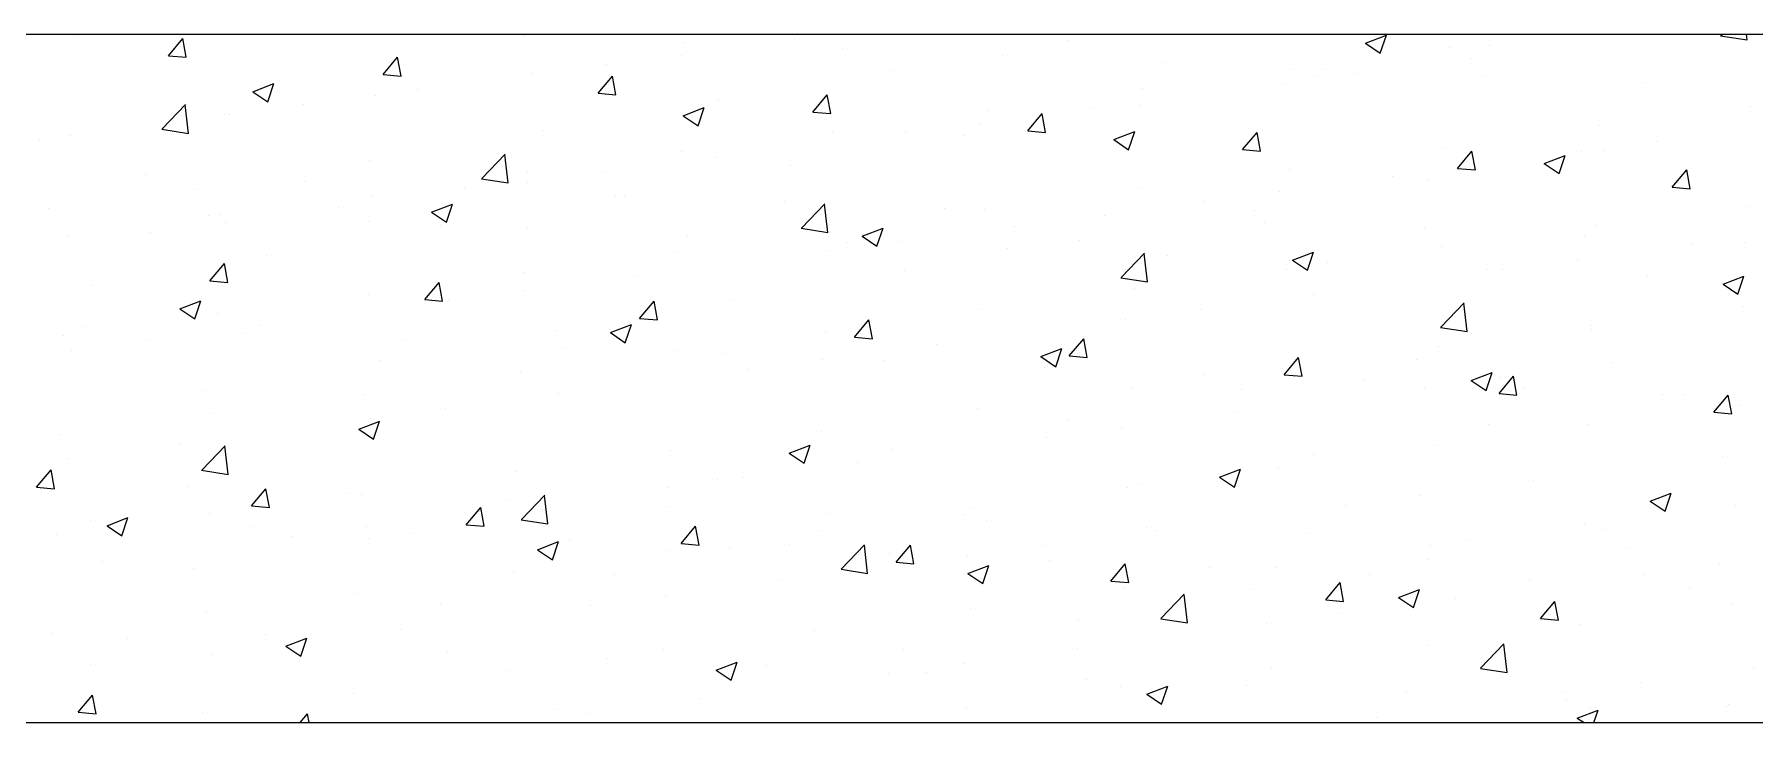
# Model space of a CAD drawing. Header units: millimetres. Extents: x 331487 to 517269, y 198509 to 399936.
# Drawn here: x 443475 to 444049, y 338209 to 338439 of the extents above; entities that cross this region are included whole.
import ezdxf

# ---------------------------------------------------------------- set-up
doc = ezdxf.new("R2010")
doc.units = ezdxf.units.MM
doc.header["$MEASUREMENT"] = 0
doc.layers.add('9th_Column', color=2, linetype='Continuous', lineweight=25)
doc.layers.add('COLUMN', color=6, linetype='Continuous')

msp = doc.modelspace()

# ---------------------------------------------------------------- linework, layer by layer
at = {"layer": '9th_Column'}
for p, q in [((447934.35, 338438.51), (442904.35, 338438.51)), ((443134.35, 338208.51), (447704.35, 338208.51))]:
    msp.add_line(p, q, dxfattribs=at)
at = {"layer": 'COLUMN', "color": 2, "linetype": 'Continuous'}
for p, q in [((443488.52, 338437.91), (443488.52, 338437.91)), ((443638.36, 338438.15), (443638.36, 338438.15)), ((443919.55, 338435.59), (443926.56, 338438.27)), ((443924.52, 338432.23), (443926.55, 338438.27)), ((444038.14, 338438.01), (444047.03, 338436.63)), ((444038.22, 338438.1), (444038.61, 338438.51)), ((444047.03, 338436.64), (444046.81, 338438.51)), ((443519.92, 338431.38), (443524.74, 338437.12)), ((443525.89, 338430.84), (443524.73, 338437.11)), ((443691.74, 338435.89), (443691.74, 338435.89)), ((443692.44, 338432.6), (443692.44, 338432.6)), ((443729.11, 338436.69), (443729.11, 338436.69)), ((443745.13, 338433.64), (443745.13, 338433.64)), ((443820.23, 338436.56), (443820.23, 338436.56)), ((443919.55, 338435.59), (443924.53, 338432.23)), ((443947.46, 338434.16), (443947.46, 338434.16)), ((443960.83, 338434.63), (443960.83, 338434.63)), ((443519.92, 338431.38), (443525.89, 338430.85)), ((443591.64, 338425.1), (443596.46, 338430.85)), ((443597.62, 338424.57), (443596.46, 338430.84)), ((443666.2, 338428.41), (443666.2, 338428.41)), ((443691.24, 338431.7), (443691.24, 338431.7)), ((443761.91, 338426.55), (443761.91, 338426.55)), ((443798.51, 338431.38), (443798.51, 338431.38)), ((443851.89, 338429.13), (443851.89, 338429.13)), ((443895.53, 338426.66), (443895.53, 338426.66)), ((443905.27, 338426.87), (443905.27, 338426.87)), ((443954.93, 338430.44), (443954.93, 338430.44)), ((443548.11, 338419.35), (443555.11, 338422.04)), ((443553.08, 338415.99), (443555.1, 338422.04)), ((443591.64, 338425.1), (443597.62, 338424.58)), ((443641.09, 338425.56), (443641.09, 338425.56)), ((443663.37, 338418.82), (443668.19, 338424.57)), ((443669.34, 338418.29), (443668.19, 338424.56)), ((443892.02, 338422.16), (443892.02, 338422.16)), ((443902.51, 338424.62), (443902.51, 338424.62)), ((443917.06, 338425.45), (443917.06, 338425.45)), ((443958.66, 338424.62), (443958.66, 338424.62)), ((444012.04, 338422.36), (444012.04, 338422.36)), ((443517.86, 338406.9), (443525.65, 338415.02)), ((443526.67, 338405.43), (443525.56, 338414.93)), ((443548.11, 338419.35), (443553.08, 338415.99)), ((443565.18, 338415.11), (443565.18, 338415.11)), ((443589.16, 338418.07), (443589.16, 338418.07)), ((443603.05, 338420.09), (443603.05, 338420.09)), ((443663.37, 338418.82), (443669.35, 338418.3)), ((443703.59, 338416.54), (443703.59, 338416.54)), ((443735.09, 338412.55), (443739.91, 338418.29)), ((443741.07, 338412.02), (443739.91, 338418.29)), ((443845.01, 338420.26), (443845.01, 338420.26)), ((443538.64, 338411.66), (443538.64, 338411.66)), ((443540.14, 338411.81), (443540.14, 338411.81)), ((443691.82, 338411.34), (443698.82, 338414.03)), ((443691.82, 338411.34), (443696.79, 338407.99)), ((443696.79, 338407.98), (443698.82, 338414.03)), ((443735.09, 338412.55), (443741.07, 338412.03)), ((443793.67, 338413.21), (443793.67, 338413.21)), ((443806.82, 338406.27), (443811.64, 338412.02)), ((443812.79, 338405.74), (443811.64, 338412.01)), ((443828.87, 338413.84), (443828.87, 338413.84)), ((443844.19, 338414.61), (443844.19, 338414.61)), ((444048.1, 338414.31), (444048.1, 338414.31)), ((443476.99, 338403.49), (443476.99, 338403.49)), ((443487.3, 338404.62), (443487.3, 338404.62)), ((443517.77, 338406.81), (443526.67, 338405.43)), ((443645.28, 338406.53), (443645.28, 338406.53)), ((443741.73, 338405.72), (443741.73, 338405.72)), ((443765.96, 338405.56), (443765.96, 338405.56)), ((443785.87, 338404.6), (443785.87, 338404.6)), ((443790.99, 338408.86), (443790.99, 338408.86)), ((443806.82, 338406.27), (443812.8, 338405.75)), ((443835.53, 338403.33), (443842.53, 338406.02)), ((443835.53, 338403.33), (443840.51, 338399.98)), ((443840.5, 338399.98), (443842.53, 338406.02)), ((443878.55, 338400), (443883.37, 338405.74)), ((443884.52, 338399.47), (443883.36, 338405.74)), ((443997.59, 338407.91), (443997.59, 338407.91)), ((443624.58, 338390.35), (443632.37, 338398.46)), ((443633.39, 338388.88), (443632.28, 338398.38)), ((443691.22, 338399.31), (443691.22, 338399.31)), ((443878.55, 338400), (443884.52, 338399.48)), ((443946.25, 338400.87), (443946.25, 338400.87)), ((443950.27, 338393.72), (443955.09, 338399.47)), ((443956.25, 338393.19), (443955.09, 338399.46)), ((443979.24, 338395.32), (443986.25, 338398.01)), ((443984.21, 338391.97), (443986.24, 338398.01)), ((443991.78, 338399.31), (443991.78, 338399.31)), ((443999.02, 338399.63), (443999.02, 338399.63)), ((444016.81, 338402.61), (444016.81, 338402.61)), ((443586.96, 338396.52), (443586.96, 338396.52)), ((443639.88, 338392.27), (443639.88, 338392.27)), ((443664.93, 338392.26), (443664.93, 338392.26)), ((443702.8, 338397.25), (443702.8, 338397.25)), ((443727.56, 338394.59), (443727.56, 338394.59)), ((443894.31, 338393.37), (443894.31, 338393.37)), ((443950.27, 338393.72), (443956.25, 338393.2)), ((443979.24, 338395.32), (443984.22, 338391.97)), ((444022, 338387.45), (444026.82, 338393.19)), ((444027.97, 338386.92), (444026.82, 338393.19)), ((443512.12, 338391.56), (443512.12, 338391.56)), ((443528.64, 338386.51), (443528.64, 338386.51)), ((443565.51, 338389.3), (443565.51, 338389.3)), ((443618.89, 338387.05), (443618.89, 338387.05)), ((443624.5, 338390.26), (443633.39, 338388.88)), ((443639.9, 338388.96), (443639.9, 338388.96)), ((443843.8, 338386.97), (443843.8, 338386.97)), ((443928.62, 338391), (443928.62, 338391)), ((443940.7, 338389.62), (443940.7, 338389.62)), ((444022, 338387.45), (444027.98, 338386.93)), ((443479.83, 338380.38), (443479.83, 338380.38)), ((443576.74, 338380.65), (443576.74, 338380.65)), ((443587.94, 338384.78), (443587.94, 338384.78)), ((443607.8, 338379.09), (443614.8, 338381.78)), ((443612.77, 338375.73), (443614.79, 338381.77)), ((443669.24, 338384.58), (443669.24, 338384.58)), ((443672.27, 338384.79), (443672.27, 338384.79)), ((443725.65, 338382.54), (443725.65, 338382.54)), ((443731.31, 338373.79), (443739.1, 338381.91)), ((443740.11, 338372.33), (443739.01, 338381.82)), ((443865.71, 338382.72), (443865.71, 338382.72)), ((443890.75, 338386.01), (443890.75, 338386.01)), ((444046.89, 338381.02), (444046.89, 338381.02)), ((443533.21, 338378.13), (443533.21, 338378.13)), ((443537.43, 338378.37), (443537.43, 338378.37)), ((443538.87, 338375.66), (443538.87, 338375.66)), ((443586.59, 338375.87), (443586.59, 338375.87)), ((443607.8, 338379.09), (443612.77, 338375.73)), ((443610.92, 338374.57), (443610.92, 338374.57)), ((443779.04, 338380.28), (443779.04, 338380.28)), ((443792.46, 338379.93), (443792.46, 338379.93)), ((443832.42, 338378.03), (443832.42, 338378.03)), ((443882.38, 338379.61), (443882.38, 338379.61)), ((443885.8, 338375.77), (443885.8, 338375.77)), ((443996.38, 338374.62), (443996.38, 338374.62)), ((443486.09, 338371.33), (443486.09, 338371.33)), ((443513.83, 338372.37), (443513.83, 338372.37)), ((443639.97, 338373.62), (443639.97, 338373.62)), ((443693.36, 338371.36), (443693.36, 338371.36)), ((443731.22, 338373.7), (443740.11, 338372.33)), ((443740.52, 338372.43), (443740.52, 338372.43)), ((443746.74, 338369.11), (443746.74, 338369.11)), ((443751.51, 338371.08), (443758.51, 338373.77)), ((443751.51, 338371.08), (443756.48, 338367.72)), ((443756.48, 338367.72), (443758.51, 338373.77)), ((443764.69, 338369.42), (443764.69, 338369.42)), ((443802.56, 338374.4), (443802.56, 338374.4)), ((443824.07, 338369.6), (443824.07, 338369.6)), ((443939.18, 338373.52), (443939.18, 338373.52)), ((443992.56, 338371.26), (443992.56, 338371.26)), ((444045.95, 338369.01), (444045.95, 338369.01)), ((443552.6, 338364.56), (443552.6, 338364.56)), ((443690.01, 338366.03), (443690.01, 338366.03)), ((443739.65, 338366.12), (443739.65, 338366.12)), ((443800.12, 338366.85), (443800.12, 338366.85)), ((443838.03, 338357.24), (443845.82, 338365.36)), ((443846.84, 338355.78), (443845.73, 338365.27)), ((443853.5, 338364.59), (443853.5, 338364.59)), ((443895.22, 338363.07), (443902.22, 338365.76)), ((443900.19, 338359.71), (443902.22, 338365.76)), ((443945.03, 338367.58), (443945.03, 338367.58)), ((443990.5, 338363.17), (443990.5, 338363.17)), ((444028.38, 338368.15), (444028.38, 338368.15)), ((443533.79, 338356.16), (443538.61, 338361.9)), ((443539.76, 338355.63), (443538.61, 338361.89)), ((443638.66, 338358.98), (443638.66, 338358.98)), ((443676.5, 338357.81), (443676.5, 338357.81)), ((443765.75, 338359.59), (443765.75, 338359.59)), ((443893.09, 338360.08), (443893.09, 338360.08)), ((443895.22, 338363.07), (443900.2, 338359.72)), ((443906.89, 338362.34), (443906.89, 338362.34)), ((443960.27, 338360.08), (443960.27, 338360.08)), ((443965.47, 338359.87), (443965.47, 338359.87)), ((444013.65, 338357.83), (444013.65, 338357.83)), ((444038.94, 338355.06), (444045.94, 338357.75)), ((444043.9, 338351.71), (444045.93, 338357.75)), ((443494.28, 338354.54), (443494.28, 338354.54)), ((443533.79, 338356.16), (443539.77, 338355.63)), ((443605.52, 338349.88), (443610.34, 338355.63)), ((443611.49, 338349.35), (443610.33, 338355.62)), ((443638.62, 338352.82), (443638.62, 338352.82)), ((443837.95, 338357.15), (443846.84, 338355.77)), ((443842.58, 338353.68), (443842.58, 338353.68)), ((444038.94, 338355.06), (444043.91, 338351.71)), ((443523.77, 338346.83), (443530.78, 338349.52)), ((443523.77, 338346.83), (443528.75, 338343.48)), ((443528.74, 338343.48), (443530.77, 338349.52)), ((443586.72, 338351.49), (443586.72, 338351.49)), ((443605.52, 338349.88), (443611.49, 338349.36)), ((443613.59, 338349.52), (443613.59, 338349.52)), ((443677.24, 338343.61), (443682.06, 338349.35)), ((443683.22, 338343.07), (443682.06, 338349.34)), ((443707.43, 338349.58), (443707.43, 338349.58)), ((443791.24, 338346.64), (443791.24, 338346.64)), ((443864.44, 338346.57), (443864.44, 338346.57)), ((443902.31, 338351.56), (443902.31, 338351.56)), ((443944.75, 338340.69), (443952.54, 338348.81)), ((443953.56, 338339.22), (443952.46, 338348.72)), ((444045.67, 338347.73), (444045.67, 338347.73)), ((443492.23, 338340.73), (443492.23, 338340.73)), ((443536.21, 338345.09), (443536.21, 338345.09)), ((443550.43, 338341.21), (443550.43, 338341.21)), ((443667.49, 338338.83), (443674.49, 338341.51)), ((443672.46, 338335.47), (443674.48, 338341.51)), ((443677.24, 338343.61), (443683.22, 338343.08)), ((443748.97, 338337.33), (443753.79, 338343.08)), ((443754.94, 338336.8), (443753.79, 338343.07)), ((443839.41, 338343.28), (443839.41, 338343.28)), ((443944.67, 338340.6), (443953.56, 338339.22)), ((443995.16, 338341.33), (443995.16, 338341.33)), ((443484.87, 338338.04), (443484.87, 338338.04)), ((443512.56, 338336.22), (443512.56, 338336.22)), ((443545.61, 338338.47), (443545.61, 338338.47)), ((443598.99, 338336.22), (443598.99, 338336.22)), ((443649.11, 338339.57), (443649.11, 338339.57)), ((443667.49, 338338.83), (443672.46, 338335.47)), ((443739.3, 338339.14), (443739.3, 338339.14)), ((443748.97, 338337.33), (443754.95, 338336.81)), ((443776.25, 338334.96), (443776.25, 338334.96)), ((443820.69, 338331.05), (443825.52, 338336.8)), ((443826.67, 338330.52), (443825.51, 338336.79)), ((443994.89, 338339.97), (443994.89, 338339.97)), ((443487.53, 338332.93), (443487.53, 338332.93)), ((443590.79, 338329.56), (443590.79, 338329.56)), ((443652.38, 338333.96), (443652.38, 338333.96)), ((443688.79, 338332.74), (443688.79, 338332.74)), ((443705.76, 338331.71), (443705.76, 338331.71)), ((443738.38, 338329.97), (443738.38, 338329.97)), ((443759.14, 338329.45), (443759.14, 338329.45)), ((443811.2, 338330.82), (443818.2, 338333.51)), ((443811.2, 338330.82), (443816.17, 338327.46)), ((443816.17, 338327.46), (443818.2, 338333.5)), ((443820.7, 338331.06), (443826.67, 338330.53)), ((443892.42, 338324.78), (443897.24, 338330.53)), ((443898.39, 338324.25), (443897.24, 338330.52)), ((443936.57, 338329.96), (443936.57, 338329.96)), ((443943.82, 338334.29), (443943.82, 338334.29)), ((444002.07, 338328.71), (444002.07, 338328.71)), ((443637.45, 338325.7), (443637.45, 338325.7)), ((443713.35, 338326.68), (443713.35, 338326.68)), ((443812.52, 338327.2), (443812.52, 338327.2)), ((443865.91, 338324.94), (443865.91, 338324.94)), ((443891.88, 338326.79), (443891.88, 338326.79)), ((443892.42, 338324.78), (443898.4, 338324.26)), ((443954.91, 338322.81), (443961.91, 338325.5)), ((443959.88, 338319.45), (443961.91, 338325.5)), ((443964.15, 338318.5), (443968.97, 338324.25)), ((443964.2, 338323.73), (443964.2, 338323.73)), ((443970.12, 338317.97), (443968.96, 338324.24)), ((443532.47, 338319.55), (443532.47, 338319.55)), ((443585.51, 338318.2), (443585.51, 338318.2)), ((443650.19, 338318.36), (443650.19, 338318.36)), ((443841.37, 338320.39), (443841.37, 338320.39)), ((443878.26, 338319.95), (443878.26, 338319.95)), ((443919.29, 338322.69), (443919.29, 338322.69)), ((443939.16, 338320.43), (443939.16, 338320.43)), ((443954.91, 338322.81), (443959.89, 338319.45)), ((443964.15, 338318.5), (443970.12, 338317.98)), ((443972.67, 338320.43), (443972.67, 338320.43)), ((444018.85, 338318.01), (444018.85, 338318.01)), ((444026.05, 338318.17), (444026.05, 338318.17)), ((444035.87, 338312.23), (444040.69, 338317.97)), ((444041.85, 338311.7), (444040.69, 338317.97)), ((443535, 338311.8), (443535, 338311.8)), ((443612.32, 338313.38), (443612.32, 338313.38)), ((443790.02, 338313.35), (443790.02, 338313.35)), ((443876.01, 338312.12), (443876.01, 338312.12)), ((444035.87, 338312.23), (444041.85, 338311.71)), ((444044.45, 338314.44), (444044.45, 338314.44)), ((443583.46, 338306.57), (443590.47, 338309.26)), ((443583.47, 338306.57), (443588.44, 338303.22)), ((443587.28, 338310.08), (443587.28, 338310.08)), ((443588.43, 338303.22), (443590.46, 338309.26)), ((443738.08, 338305.85), (443738.08, 338305.85)), ((443819.94, 338309.94), (443819.94, 338309.94)), ((443838.13, 338307.13), (443838.13, 338307.13)), ((443960.54, 338308), (443960.54, 338308)), ((443993.94, 338308.04), (443993.94, 338308.04)), ((443483.65, 338304.75), (443483.65, 338304.75)), ((443524.13, 338301.77), (443524.13, 338301.77)), ((443531.12, 338292.93), (443538.9, 338301.05)), ((443539.92, 338291.47), (443538.82, 338300.96)), ((443727.18, 338298.56), (443734.18, 338301.25)), ((443732.15, 338295.21), (443734.17, 338301.25)), ((443761.62, 338299.92), (443761.62, 338299.92)), ((443813.1, 338303.83), (443813.1, 338303.83)), ((443942.6, 338301), (443942.6, 338301)), ((443486.25, 338296.78), (443486.25, 338296.78)), ((443687.57, 338299.45), (443687.57, 338299.45)), ((443727.18, 338298.56), (443732.15, 338295.21)), ((443749.95, 338295.52), (443749.95, 338295.52)), ((443902.22, 338297.99), (443902.22, 338297.99)), ((444038.92, 338297.59), (444038.92, 338297.59)), ((443475.94, 338287.21), (443480.76, 338292.96)), ((443481.91, 338286.68), (443480.76, 338292.95)), ((443531.03, 338292.84), (443539.92, 338291.47)), ((443636.23, 338292.41), (443636.23, 338292.41)), ((443703.3, 338289.91), (443703.3, 338289.91)), ((443712.07, 338290.53), (443712.07, 338290.53)), ((443870.89, 338290.56), (443877.89, 338293.24)), ((443870.89, 338290.56), (443875.87, 338287.2)), ((443875.86, 338287.2), (443877.89, 338293.24)), ((443890.66, 338293.5), (443890.66, 338293.5)), ((443975.76, 338289.27), (443975.76, 338289.27)), ((443475.94, 338287.21), (443481.92, 338286.69)), ((443526.14, 338287.37), (443526.14, 338287.37)), ((443547.67, 338280.94), (443552.49, 338286.68)), ((443553.64, 338280.41), (443552.48, 338286.67)), ((443579.52, 338285.12), (443579.52, 338285.12)), ((443584.29, 338284.91), (443584.29, 338284.91)), ((443632.9, 338282.86), (443632.9, 338282.86)), ((443637.84, 338276.38), (443645.63, 338284.5)), ((443646.65, 338274.92), (443645.54, 338284.41)), ((443687.04, 338287.24), (443687.04, 338287.24)), ((443840.15, 338287.1), (443840.15, 338287.1)), ((443843.9, 338287.98), (443843.9, 338287.98)), ((443937.89, 338284.28), (443937.89, 338284.28)), ((444014.6, 338282.55), (444021.61, 338285.23)), ((444019.57, 338279.19), (444021.6, 338285.23)), ((443499.44, 338274.32), (443506.44, 338277.01)), ((443504.41, 338270.96), (443506.44, 338277.01)), ((443533.78, 338278.51), (443533.78, 338278.51)), ((443547.67, 338280.94), (443553.64, 338280.41)), ((443619.39, 338274.66), (443624.21, 338280.41)), ((443623.88, 338278.92), (443623.88, 338278.92)), ((443625.37, 338274.13), (443624.21, 338280.4)), ((443644.98, 338279.9), (443644.98, 338279.9)), ((443686.28, 338280.61), (443686.28, 338280.61)), ((443739.67, 338278.35), (443739.67, 338278.35)), ((443785.58, 338277.97), (443785.58, 338277.97)), ((443788.81, 338280.06), (443788.81, 338280.06)), ((443912.86, 338280.99), (443912.86, 338280.99)), ((444014.6, 338282.55), (444019.58, 338279.19)), ((444043.24, 338281.15), (444043.24, 338281.15)), ((443482.44, 338271.47), (443482.44, 338271.47)), ((443493.84, 338276.2), (443493.84, 338276.2)), ((443499.44, 338274.32), (443504.42, 338270.96)), ((443547.22, 338273.94), (443547.22, 338273.94)), ((443586.01, 338273.94), (443586.01, 338273.94)), ((443600.61, 338271.69), (443600.61, 338271.69)), ((443619.39, 338274.66), (443625.37, 338274.14)), ((443637.75, 338276.29), (443646.65, 338274.91)), ((443691.12, 338268.39), (443695.94, 338274.13)), ((443697.09, 338267.86), (443695.94, 338274.12)), ((443736.87, 338272.56), (443736.87, 338272.56)), ((443793.05, 338276.1), (443793.05, 338276.1)), ((443846.43, 338273.84), (443846.43, 338273.84)), ((443849.7, 338272.67), (443849.7, 338272.67)), ((443899.81, 338271.59), (443899.81, 338271.59)), ((443992.73, 338274.75), (443992.73, 338274.75)), ((443998.73, 338273), (443998.73, 338273)), ((443560.98, 338270.64), (443560.98, 338270.64)), ((443586.66, 338269.89), (443586.66, 338269.89)), ((443643.16, 338266.31), (443650.16, 338269)), ((443643.16, 338266.31), (443648.13, 338262.96)), ((443648.13, 338262.95), (443650.15, 338269)), ((443653.99, 338269.43), (443653.99, 338269.43)), ((443686.36, 338266.16), (443686.36, 338266.16)), ((443691.12, 338268.39), (443697.1, 338267.86)), ((443707.37, 338267.18), (443707.37, 338267.18)), ((443727.26, 338267.96), (443727.26, 338267.96)), ((443744.56, 338259.83), (443752.35, 338267.95)), ((443753.37, 338258.36), (443752.27, 338267.86)), ((443762.84, 338262.11), (443767.66, 338267.86)), ((443768.82, 338261.58), (443767.66, 338267.85)), ((443811.83, 338267.69), (443811.83, 338267.69)), ((443941.38, 338267.71), (443941.38, 338267.71)), ((443953.2, 338269.33), (443953.2, 338269.33)), ((444006.58, 338267.08), (444006.58, 338267.08)), ((443497.82, 338262.33), (443497.82, 338262.33)), ((443528.34, 338259.88), (443528.34, 338259.88)), ((443744.48, 338259.74), (443753.37, 338258.36)), ((443760.75, 338264.92), (443760.75, 338264.92)), ((443762.84, 338262.11), (443768.82, 338261.59)), ((443786.79, 338264.39), (443786.79, 338264.39)), ((443786.87, 338258.3), (443793.87, 338260.99)), ((443791.84, 338254.95), (443793.87, 338260.99)), ((443814.13, 338262.66), (443814.13, 338262.66)), ((443834.57, 338255.84), (443839.39, 338261.58)), ((443840.54, 338255.31), (443839.39, 338261.57)), ((443867.52, 338260.41), (443867.52, 338260.41)), ((443889.45, 338260.21), (443889.45, 338260.21)), ((443940.41, 338262.99), (443940.41, 338262.99)), ((444037.64, 338261.44), (444037.64, 338261.44)), ((443635.01, 338259.12), (443635.01, 338259.12)), ((443668.94, 338257.95), (443668.94, 338257.95)), ((443723.64, 338256.08), (443723.64, 338256.08)), ((443786.87, 338258.3), (443791.84, 338254.95)), ((443834.57, 338255.84), (443840.55, 338255.31)), ((443906.3, 338249.56), (443911.12, 338255.31)), ((443912.27, 338249.03), (443911.11, 338255.3)), ((443920.9, 338258.15), (443920.9, 338258.15)), ((443974.28, 338255.9), (443974.28, 338255.9)), ((444012.61, 338258.14), (444012.61, 338258.14)), ((443583.08, 338251.62), (443583.08, 338251.62)), ((443685.77, 338251.09), (443685.77, 338251.09)), ((443838.93, 338253.81), (443838.93, 338253.81)), ((443851.29, 338243.28), (443859.08, 338251.4)), ((443860.1, 338241.81), (443858.99, 338251.31)), ((443882.09, 338252.98), (443882.09, 338252.98)), ((443906.3, 338249.56), (443912.27, 338249.04)), ((443930.58, 338250.29), (443937.58, 338252.98)), ((443930.58, 338250.29), (443935.56, 338246.94)), ((443935.55, 338246.94), (443937.58, 338252.98)), ((443949.46, 338249.83), (443949.46, 338249.83)), ((443978.02, 338243.29), (443982.84, 338249.03)), ((443984, 338242.75), (443982.84, 338249.02)), ((444027.66, 338253.64), (444027.66, 338253.64)), ((443532.56, 338245.22), (443532.56, 338245.22)), ((443610.62, 338247.94), (443610.62, 338247.94)), ((443660.73, 338247.8), (443660.73, 338247.8)), ((443787.59, 338246.77), (443787.59, 338246.77)), ((443823.77, 338242.97), (443823.77, 338242.97)), ((443851.2, 338243.19), (443860.1, 338241.81)), ((443911.58, 338244.84), (443911.58, 338244.84)), ((443978.02, 338243.29), (443984, 338242.76)), ((444042.02, 338247.86), (444042.02, 338247.86)), ((443481.22, 338238.18), (443481.22, 338238.18)), ((443552.31, 338237.93), (443552.31, 338237.93)), ((443559.13, 338234.06), (443566.14, 338236.75)), ((443564.1, 338230.7), (443566.13, 338236.74)), ((443597.58, 338239.48), (443597.58, 338239.48)), ((443735.65, 338239.27), (443735.65, 338239.27)), ((443886.55, 338241.55), (443886.55, 338241.55)), ((443991.51, 338241.46), (443991.51, 338241.46)), ((443506.24, 338236.54), (443506.24, 338236.54)), ((443534.67, 338231.2), (443534.67, 338231.2)), ((443559.13, 338234.06), (443564.11, 338230.7)), ((443559.63, 338234.29), (443559.63, 338234.29)), ((443559.7, 338234.5), (443559.7, 338234.5)), ((443613.01, 338232.03), (443613.01, 338232.03)), ((443685.14, 338232.87), (443685.14, 338232.87)), ((443765.45, 338232.96), (443765.45, 338232.96)), ((443823.39, 338233.23), (443823.39, 338233.23)), ((443940.17, 338234.42), (443940.17, 338234.42)), ((443958.01, 338226.73), (443965.8, 338234.84)), ((443966.82, 338225.26), (443965.72, 338234.76)), ((443493.99, 338227.92), (443493.99, 338227.92)), ((443633.8, 338225.83), (443633.8, 338225.83)), ((443666.39, 338229.78), (443666.39, 338229.78)), ((443702.85, 338226.05), (443709.85, 338228.74)), ((443702.85, 338226.05), (443707.82, 338222.69)), ((443707.82, 338222.69), (443709.84, 338228.74)), ((443719.77, 338227.52), (443719.77, 338227.52)), ((443773.15, 338225.27), (443773.15, 338225.27)), ((443785.52, 338228.25), (443785.52, 338228.25)), ((443888.23, 338226.92), (443888.23, 338226.92)), ((443957.93, 338226.64), (443966.82, 338225.26)), ((444049.21, 338226.99), (444049.21, 338226.99)), ((443707.13, 338222.95), (443707.13, 338222.95)), ((443760.49, 338224.95), (443760.49, 338224.95)), ((443826.54, 338223.01), (443826.54, 338223.01)), ((443837.72, 338220.52), (443837.72, 338220.52)), ((443846.56, 338218.04), (443853.56, 338220.73)), ((443851.53, 338214.68), (443853.56, 338220.73)), ((443879.92, 338220.76), (443879.92, 338220.76)), ((444011.34, 338222), (444011.34, 338222)), ((443489.82, 338211.99), (443494.64, 338217.74)), ((443495.79, 338211.46), (443494.63, 338217.73)), ((443581.86, 338218.33), (443581.86, 338218.33)), ((443697.33, 338216.64), (443697.33, 338216.64)), ((443846.56, 338218.04), (443851.53, 338214.69)), ((443933.3, 338218.5), (443933.3, 338218.5)), ((443986.3, 338218.7), (443986.3, 338218.7)), ((443986.68, 338216.24), (443986.68, 338216.24)), ((444040.07, 338213.99), (444040.07, 338213.99)), ((444040.81, 338214.57), (444040.81, 338214.57)), ((443489.82, 338211.99), (443495.79, 338211.47)), ((443531.35, 338211.93), (443531.35, 338211.93)), ((443563.88, 338208.51), (443566.36, 338211.46)), ((443566.9, 338208.51), (443566.36, 338211.46)), ((443648.81, 338212.94), (443648.81, 338212.94)), ((443659.46, 338211.65), (443659.46, 338211.65)), ((443786.38, 338213.48), (443786.38, 338213.48)), ((443923.15, 338210.39), (443923.15, 338210.39)), ((443990.27, 338210.03), (443997.27, 338212.72)), ((443990.27, 338210.03), (443992.53, 338208.51)), ((443994.6, 338213.34), (443994.6, 338213.34)), ((443995.86, 338208.51), (443997.27, 338212.72))]:
    msp.add_line(p, q, dxfattribs=at)

doc.saveas('drawing.dxf')
